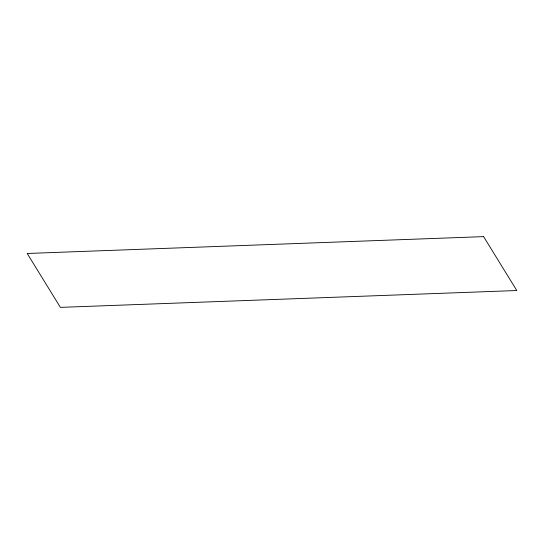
<?xml version="1.0" encoding="UTF-8"?>
<svg xmlns="http://www.w3.org/2000/svg" width="544" height="544" viewBox="0 0 544 544"><rect width="100%" height="100%" fill="white"/><g stroke="black" fill="none" stroke-linecap="round" stroke-linejoin="round"><path stroke-width="0.82" d="M483.602 236.626L27.2 253.477L60.398 307.374L516.8 290.523L483.602 236.626"/></g></svg>
